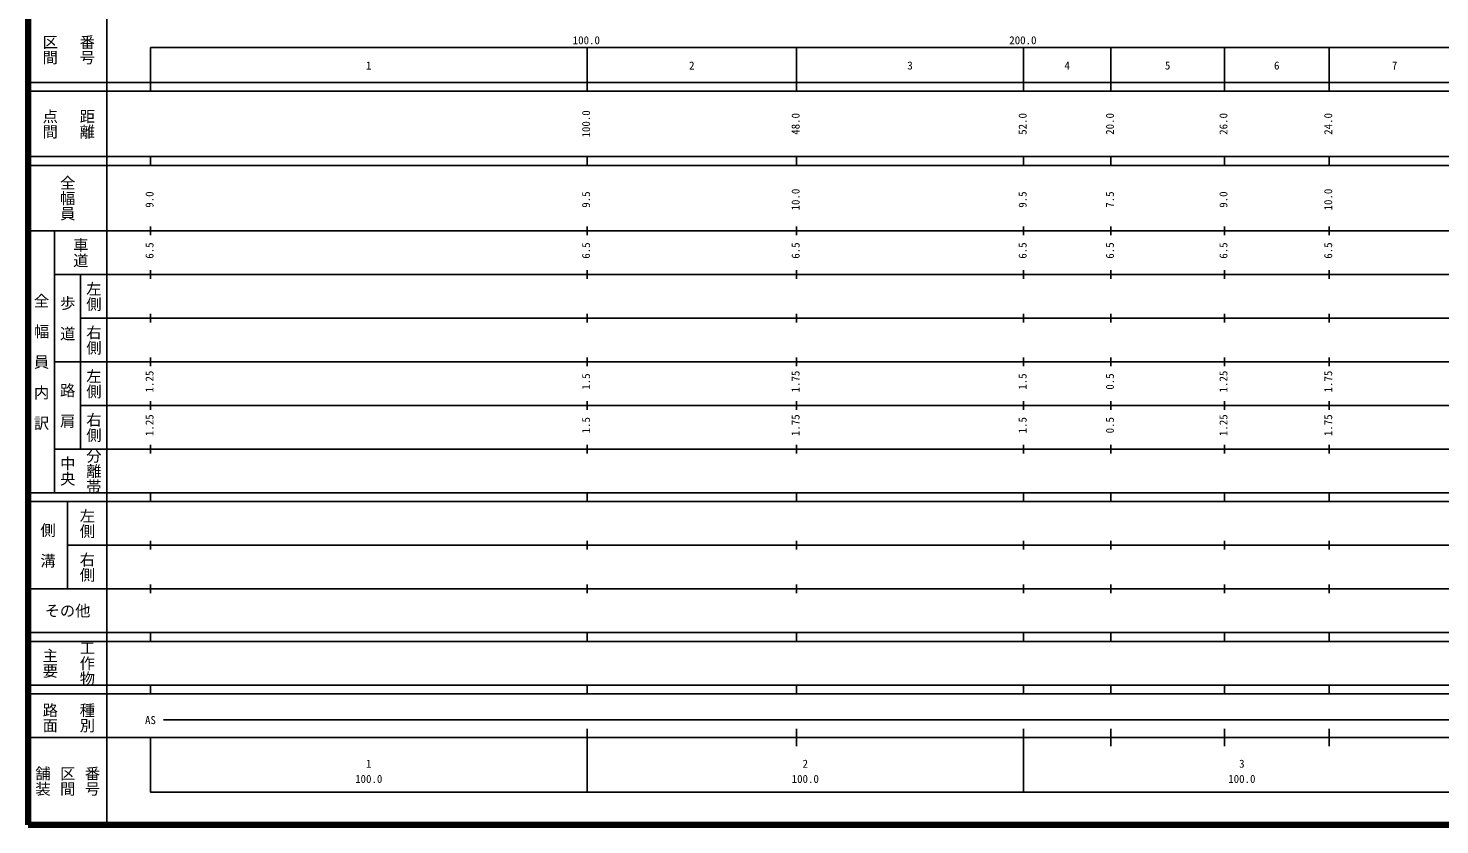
# Model space of a CAD drawing. Units: millimetres on the paper, enlarged 1000 times. Extents: x 40000 to 680000, y 20000 to 380000.
# Drawn here: x 40000 to 363338, y 20000 to 202409 of the extents above; entities that cross this region are included whole.
import ezdxf
from ezdxf.enums import TextEntityAlignment as Align

# ---------------------------------------------------------------- set-up
doc = ezdxf.new("R2010")
doc.units = ezdxf.units.MM
doc.header["$LTSCALE"] = 1000
doc.layers.add('M-TTL', color=2, linetype='Continuous', lineweight=140)
doc.layers.add('M-TTL-BAND', color=7, linetype='Continuous', lineweight=25)
doc.styles.add('@ＭＳ ゴシック', font='')
doc.styles.add('ＭＳ ゴシック', font='')
doc.styles.get('@ＭＳ ゴシック').set_extended_font_data('@MS Gothic')
doc.styles.get('ＭＳ ゴシック').set_extended_font_data('MS Gothic')

msp = doc.modelspace()

# ---------------------------------------------------------------- linework, layer by layer
at = {"layer": 'M-TTL'}
for p, q in [((40000, 380000), (40000, 20000)), ((40000, 20000), (680000, 20000))]:
    msp.add_line(p, q, dxfattribs=at)
at = {"layer": 'M-TTL-BAND'}
for p, q in [((58000, 370000), (58000, 20000)), ((68000, 198000), (579000, 198000)), ((68000, 198000), (68000, 188000)), ((168000, 188000), (168000, 198000)), ((216000, 188000), (216000, 198000)), ((268000, 188000), (268000, 198000)), ((288000, 188000), (288000, 198000)), ((314000, 188000), (314000, 198000)), ((338000, 188000), (338000, 198000)), ((40000, 190000), (579000, 190000)), ((40000, 188000), (579000, 188000)), ((40000, 173000), (579000, 173000)), ((68000, 171000), (68000, 173000)), ((168000, 171000), (168000, 173000)), ((216000, 171000), (216000, 173000)), ((268000, 171000), (268000, 173000)), ((288000, 171000), (288000, 173000)), ((314000, 171000), (314000, 173000)), ((338000, 171000), (338000, 173000)), ((40000, 171000), (579000, 171000)), ((40000, 156000), (579000, 156000)), ((46000, 96000), (46000, 156000)), ((68000, 155000), (68000, 157000)), ((168000, 155000), (168000, 157000)), ((216000, 155000), (216000, 157000)), ((268000, 155000), (268000, 157000)), ((288000, 155000), (288000, 157000)), ((314000, 155000), (314000, 157000)), ((338000, 155000), (338000, 157000)), ((46000, 146000), (579000, 146000)), ((52000, 146000), (52000, 106000)), ((68000, 145000), (68000, 147000)), ((168000, 145000), (168000, 147000)), ((216000, 145000), (216000, 147000)), ((268000, 145000), (268000, 147000)), ((288000, 145000), (288000, 147000)), ((314000, 145000), (314000, 147000)), ((338000, 145000), (338000, 147000)), ((52000, 136000), (579000, 136000)), ((68000, 135000), (68000, 137000)), ((168000, 135000), (168000, 137000)), ((216000, 135000), (216000, 137000)), ((268000, 135000), (268000, 137000)), ((288000, 135000), (288000, 137000)), ((314000, 135000), (314000, 137000)), ((338000, 135000), (338000, 137000)), ((68000, 125000), (68000, 127000)), ((168000, 125000), (168000, 127000)), ((216000, 125000), (216000, 127000)), ((268000, 125000), (268000, 127000)), ((288000, 125000), (288000, 127000)), ((314000, 125000), (314000, 127000)), ((338000, 125000), (338000, 127000)), ((46000, 126000), (579000, 126000)), ((68000, 115000), (68000, 117000)), ((168000, 115000), (168000, 117000)), ((216000, 115000), (216000, 117000)), ((268000, 115000), (268000, 117000)), ((288000, 115000), (288000, 117000)), ((314000, 115000), (314000, 117000)), ((338000, 115000), (338000, 117000)), ((52000, 116000), (579000, 116000)), ((68000, 105000), (68000, 107000)), ((168000, 105000), (168000, 107000)), ((216000, 105000), (216000, 107000)), ((268000, 105000), (268000, 107000)), ((288000, 105000), (288000, 107000)), ((314000, 105000), (314000, 107000)), ((338000, 105000), (338000, 107000)), ((46000, 106000), (579000, 106000)), ((40000, 96000), (579000, 96000)), ((40000, 94000), (579000, 94000)), ((49000, 94000), (49000, 74000)), ((68000, 94000), (68000, 96000)), ((168000, 94000), (168000, 96000)), ((216000, 94000), (216000, 96000)), ((268000, 94000), (268000, 96000)), ((288000, 94000), (288000, 96000)), ((314000, 94000), (314000, 96000)), ((338000, 94000), (338000, 96000)), ((68000, 83000), (68000, 85000)), ((168000, 83000), (168000, 85000)), ((216000, 83000), (216000, 85000)), ((268000, 83000), (268000, 85000)), ((288000, 83000), (288000, 85000)), ((314000, 83000), (314000, 85000)), ((338000, 83000), (338000, 85000)), ((49000, 84000), (579000, 84000)), ((68000, 73000), (68000, 75000)), ((168000, 73000), (168000, 75000)), ((216000, 73000), (216000, 75000)), ((268000, 73000), (268000, 75000)), ((288000, 73000), (288000, 75000)), ((314000, 73000), (314000, 75000)), ((338000, 73000), (338000, 75000)), ((40000, 74000), (579000, 74000)), ((40000, 64000), (579000, 64000)), ((40000, 62000), (579000, 62000)), ((68000, 62000), (68000, 64000)), ((168000, 62000), (168000, 64000)), ((216000, 62000), (216000, 64000)), ((268000, 62000), (268000, 64000)), ((288000, 62000), (288000, 64000)), ((314000, 62000), (314000, 64000)), ((338000, 62000), (338000, 64000)), ((40000, 52000), (579000, 52000)), ((68000, 50000), (68000, 52000)), ((168000, 50000), (168000, 52000)), ((216000, 50000), (216000, 52000)), ((268000, 50000), (268000, 52000)), ((288000, 50000), (288000, 52000)), ((314000, 50000), (314000, 52000)), ((338000, 50000), (338000, 52000)), ((40000, 50000), (579000, 50000)), ((71000, 44000), (565000, 44000)), ((40000, 40000), (579000, 40000)), ((68000, 40000), (68000, 27500)), ((168000, 27500), (168000, 42000)), ((216000, 38000), (216000, 42000)), ((268000, 27500), (268000, 42000)), ((288000, 38000), (288000, 42000)), ((314000, 38000), (314000, 42000)), ((338000, 38000), (338000, 42000)), ((68000, 27500), (579000, 27500))]:
    msp.add_line(p, q, dxfattribs=at)

# ---------------------------------------------------------------- texts
at = {"layer": 'M-TTL-BAND', "style": '@ＭＳ ゴシック'}
for s, p in [('区間', (45000, 197500)), ('番号', (53500, 197500)), ('点間', (45000, 180500)), ('距離', (53500, 180500)), ('全幅員', (49000, 163500)), ('車道', (52000, 151000)), ('左側', (55000, 141000)), ('全\u3000幅\u3000員\u3000内\u3000訳', (43000, 126000)), ('歩\u3000道', (49000, 136000)), ('右側', (55000, 131000)), ('左側', (55000, 121000)), ('路\u3000肩', (49000, 116000)), ('右側', (55000, 111000)), ('中央', (49000, 101000)), ('分離帯', (55000, 101000)), ('左側', (53500, 89000)), ('側\u3000溝', (44500, 84000)), ('右側', (53500, 79000)), ('工作物', (53500, 57000)), ('主要', (45000, 57000)), ('路面', (45000, 44500)), ('種別', (53500, 44500)), ('舗装', (43333, 30000)), ('区間', (49000, 30000)), ('番号', (54667, 30000))]:
    msp.add_text(s, height=2566, rotation=270, dxfattribs=at).set_placement(p, align=Align.MIDDLE_CENTER)
at = {"layer": 'M-TTL-BAND', "style": 'ＭＳ ゴシック'}
for s, p in [('100.0', (167844, 198195)), ('200.0', (267844, 198195)), ('1', (118000, 192405)), ('2', (192000, 192405)), ('3', (242000, 192405)), ('4', (278000, 192405)), ('5', (301000, 192405)), ('6', (326000, 192405)), ('7', (353000, 192405)), ('AS', (68000, 42500)), ('1', (118000, 32523)), ('2', (218000, 32523)), ('3', (318000, 32523)), ('100.0', (118000, 29033)), ('100.0', (218000, 29033)), ('100.0', (318000, 29033))]:
    msp.add_text(s, height=1833, dxfattribs=at).set_placement(p, align=Align.BOTTOM_CENTER)
for s, p in [('100.0', (169242, 180500)), ('48.0', (217242, 180500)), ('52.0', (269242, 180500)), ('20.0', (289242, 180500)), ('26.0', (315242, 180500)), ('24.0', (339242, 180500)), ('9.0', (69242, 163174)), ('10.0', (217242, 163174)), ('9.0', (315242, 163174)), ('10.0', (339242, 163174)), ('9.5', (169242, 163174)), ('9.5', (269242, 163174)), ('7.5', (289242, 163174)), ('6.5', (69242, 151500)), ('6.5', (169242, 151500)), ('6.5', (217242, 151500)), ('6.5', (269242, 151500)), ('6.5', (289242, 151500)), ('6.5', (315242, 151500)), ('6.5', (339242, 151500)), ('1.25', (69242, 121500)), ('1.5', (169242, 121500)), ('1.75', (217242, 121500)), ('1.5', (269242, 121500)), ('0.5', (289242, 121500)), ('1.25', (315242, 121500)), ('1.75', (339242, 121500)), ('1.25', (69242, 111500)), ('1.5', (169242, 111500)), ('1.75', (217242, 111500)), ('1.5', (269242, 111500)), ('0.5', (289242, 111500)), ('1.25', (315242, 111500)), ('1.75', (339242, 111500))]:
    msp.add_text(s, height=1833, rotation=90, dxfattribs=at).set_placement(p, align=Align.BOTTOM_CENTER)
msp.add_text('その他', height=2566, dxfattribs=at).set_placement((49000, 69000), align=Align.MIDDLE_CENTER)

doc.saveas('drawing.dxf')
